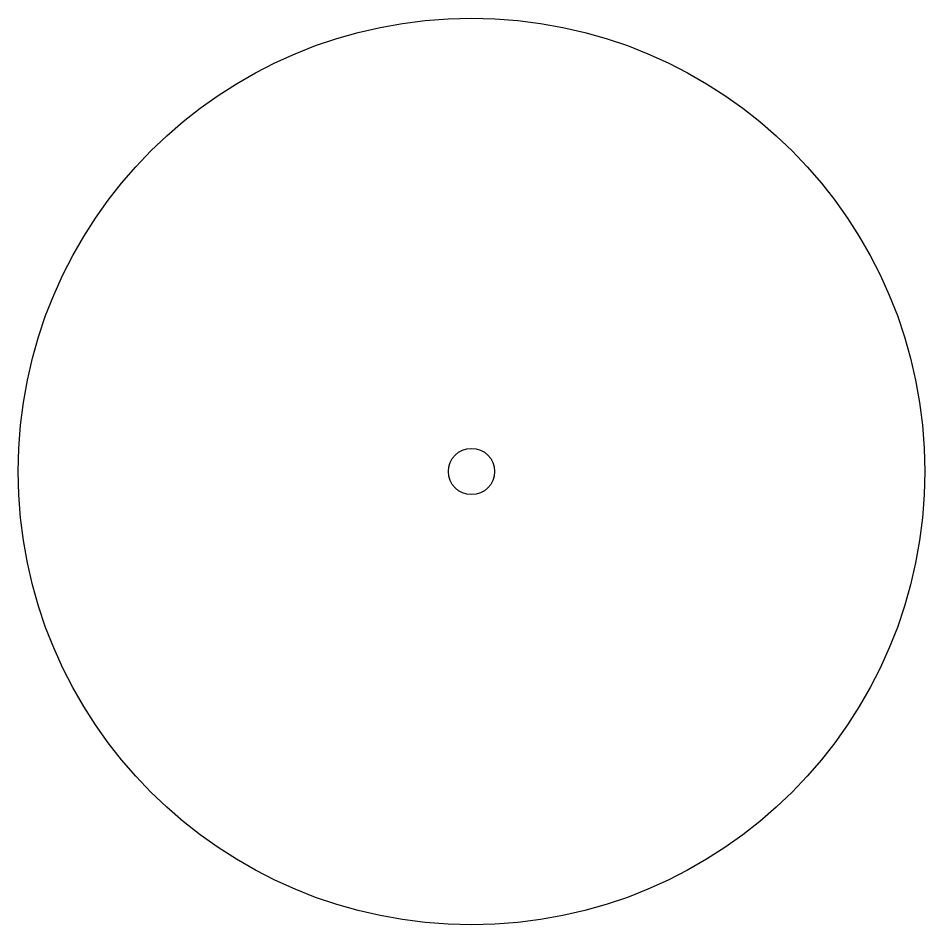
# Paper-space layout '_上视' of a CAD drawing. Header units: millimetres. Extents: x -49 to 49, y -49 to 49.
import ezdxf

# ---------------------------------------------------------------- set-up
doc = ezdxf.new("R2010")
doc.units = ezdxf.units.MM

psp = doc.layouts.new('_上视')

# ---------------------------------------------------------------- linework, layer by layer
at = {"color": 7, "linetype": 'Continuous', "lineweight": 25}
for radius in [49, 2.5]:
    psp.add_circle((0, 0), radius, dxfattribs=at)

doc.saveas('drawing.dxf')
